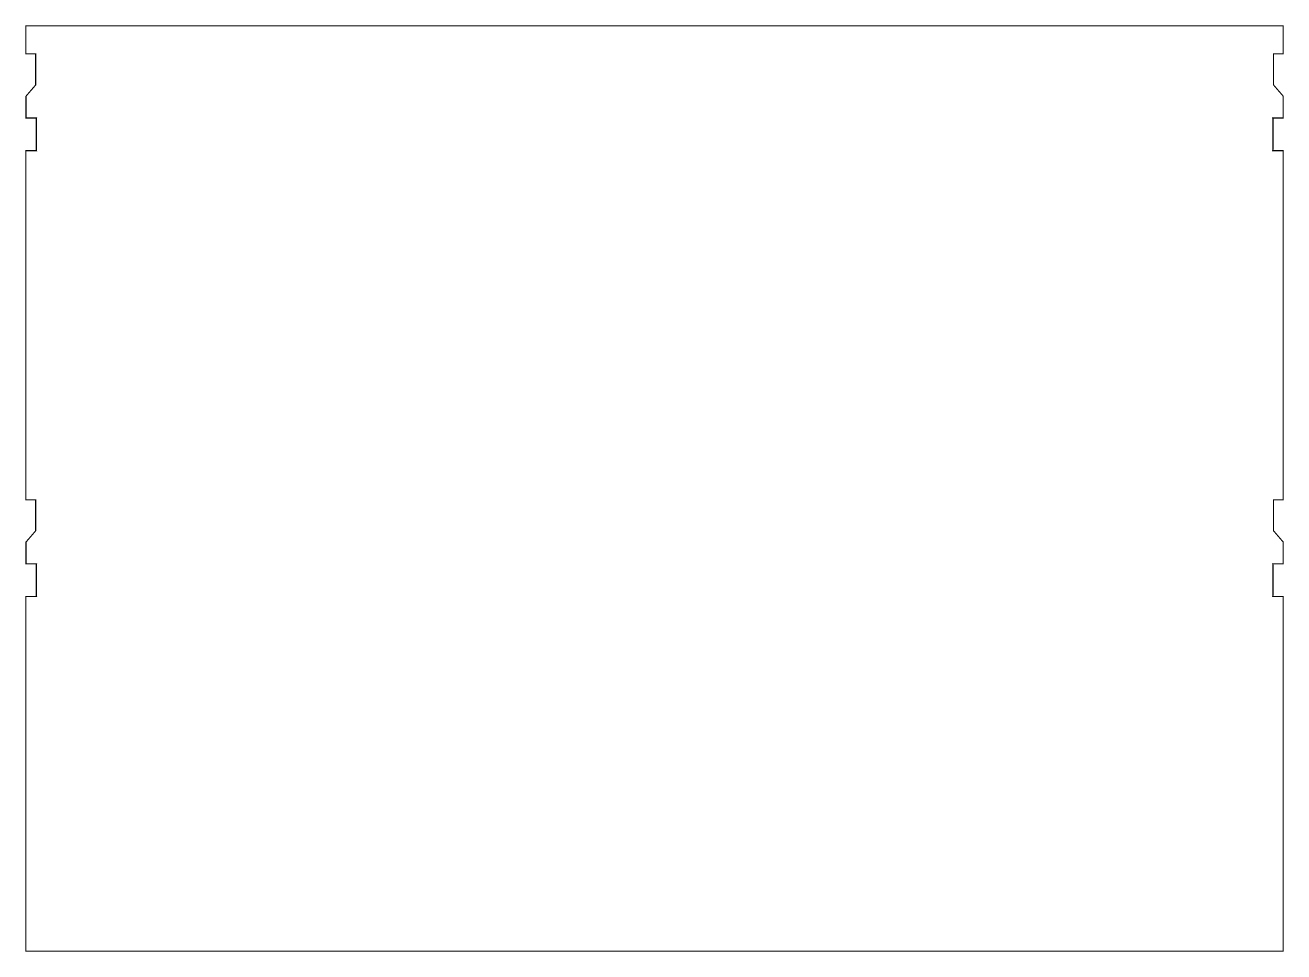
# Model space of a CAD drawing. Extents: x 38 to 262, y 68 to 232.
import ezdxf

# ---------------------------------------------------------------- set-up
doc = ezdxf.new("R2010")
doc.units = 0
doc.layers.add('028129-1ROU1_GBR', color=13, linetype='CONTINUOUS')

msp = doc.modelspace()

# ---------------------------------------------------------------- linework, layer by layer
at = {"layer": '028129-1ROU1_GBR', "const_width": 0.2}
msp.add_lwpolyline([(261.472222, 232.067684), (261.472222, 227.068176), (259.745022, 227.068176), (259.744514, 221.572202), (261.471714, 219.565602), (261.471714, 215.7031), (259.59905, 215.7031), (259.642914, 215.539346), (259.642914, 210.079412), (259.599074, 209.915684), (261.47169, 209.915684), (261.456982, 147.974608), (259.745022, 147.974608), (259.744514, 142.504034), (261.471714, 140.497434), (261.471714, 136.634906), (259.599074, 136.634906), (259.642914, 136.471178), (259.642914, 131.011244), (259.599024, 130.84749), (261.47169, 130.84749), (261.4565, 73.97148), (261.472222, 73.917506), (261.472222, 67.932326), (38.518008, 67.932326), (38.53373, 130.84749), (40.431872, 130.84749), (40.387982, 131.011244), (40.387982, 136.471178), (40.431822, 136.634906), (38.559182, 136.634906), (38.559182, 140.497434), (40.286382, 142.504034), (40.285874, 148.000008), (38.518008, 148.000008), (38.53373, 209.915684), (40.431822, 209.915684), (40.387982, 210.079412), (40.387982, 215.539346), (40.431848, 215.7031), (38.559182, 215.7031), (38.559182, 219.565602), (40.286382, 221.572202), (40.285874, 227.068176), (38.533274, 227.068176), (38.533274, 232.067684), (261.472222, 232.067684)], dxfattribs=at)

doc.saveas('drawing.dxf')
